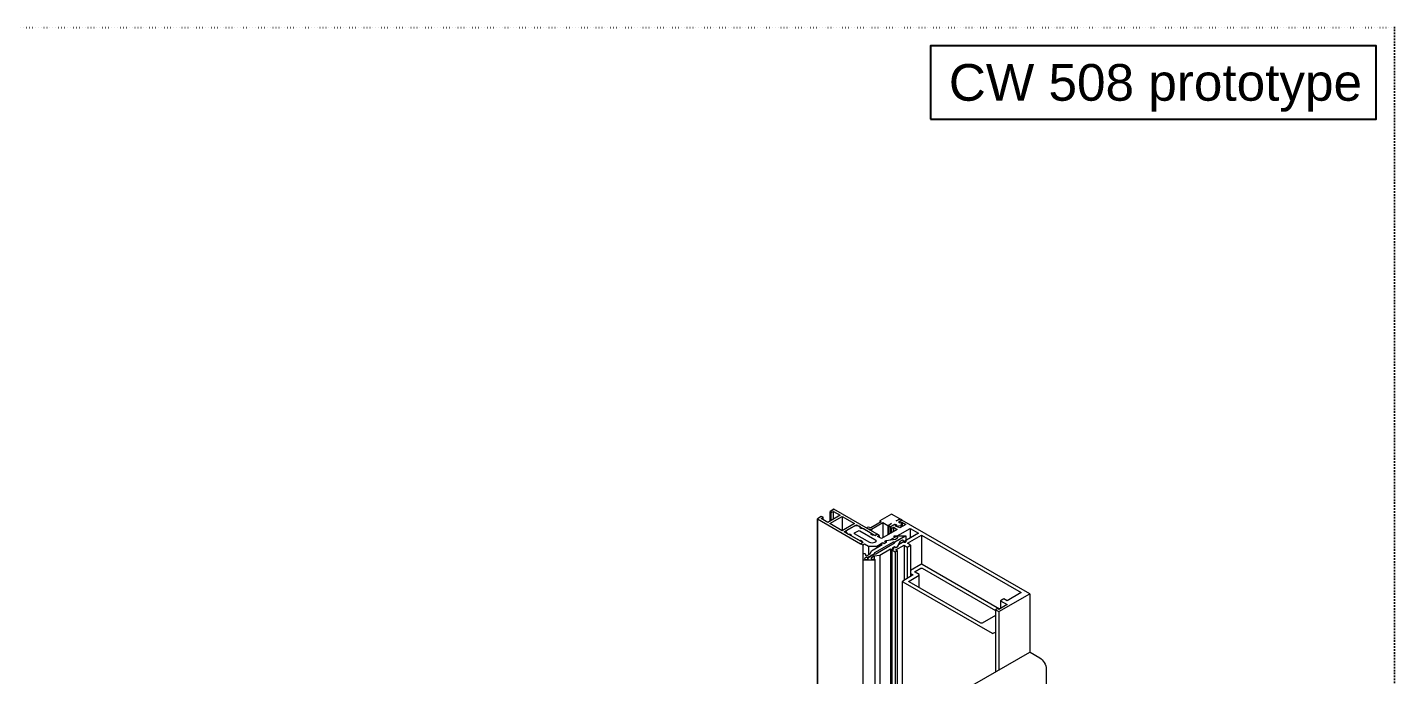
# Model space of a CAD drawing. Header units: millimetres. Extents: x -17234 to -8874, y -2869 to 1211.
# Drawn here: x -9619 to -8874, y -1182 to -829 of the extents above; entities that cross this region are included whole.
import ezdxf
from ezdxf.enums import TextEntityAlignment as Align

# ---------------------------------------------------------------- set-up
doc = ezdxf.new("R2010")
doc.units = ezdxf.units.MM
doc.linetypes.add('ACAD_ISO07W100', pattern=[3, 0, -3])
doc.layers.get('Defpoints').update_dxf_attribs({"linetype": 'ACAD_ISO07W100', "true_color": 0x105689})
doc.layers.add('Profile View', color=9, linetype='Continuous')
doc.layers.add('Text', color=2, linetype='Continuous')
doc.styles.get("Standard").update_dxf_attribs({"font": 'arial.ttf'})

msp = doc.modelspace()

# ---------------------------------------------------------------- linework, layer by layer
at = {"layer": 'Defpoints', "color": 1, "ltscale": 0.5}
msp.add_lwpolyline([(-9634.331, -829.239), (-8874.331, -829.239), (-8874.331, -1849.239), (-9634.331, -1849.239), (-9634.331, -829.239)], dxfattribs=at)
at = {"layer": 'Profile View', "lineweight": 0, "extrusion": (4.09376e-16, 0.816497, 0.57735)}
for p, q in [((-9176.45, -1095.141), (-9183.168, -1099.02)), ((-9179.871, -1091.86), (-9181.989, -1093.083)), ((-9181.989, -1098.339), (-9181.989, -1093.083)), ((-9181.989, -1093.083), (-9181.858, -1093.367)), ((-9181.858, -1093.367), (-9181.285, -1093.697)), ((-9181.533, -1092.82), (-9179.871, -1091.86)), ((-9181.285, -1093.697), (-9180.118, -1093.024)), ((-9181.285, -1097.933), (-9181.285, -1093.697)), ((-9180.118, -1097.259), (-9180.118, -1093.024)), ((-9180.118, -1093.024), (-9176.45, -1095.141)), ((-9156.323, -1105.456), (-9179.871, -1091.86)), ((-9148.44, -1094.453), (-9154.894, -1098.179)), ((-9143.953, -1097.043), (-9148.44, -1094.453)), ((-9186.734, -1095.822), (-9188.851, -1097.045)), ((-9188.851, -1097.045), (-9188.851, -1532.564)), ((-9188.851, -1532.564), (-9188.851, -1097.045)), ((-9188.851, -1097.045), (-9165.303, -1110.64)), ((-9186.836, -1096.902), (-9185.669, -1096.228)), ((-9183.168, -1099.02), (-9186.836, -1096.902)), ((-9186.24, -1095.899), (-9186.734, -1095.822)), ((-9185.669, -1096.228), (-9186.24, -1095.899)), ((-9185.669, -1097.576), (-9185.669, -1096.228)), ((-9182.107, -1099.632), (-9175.39, -1095.754)), ((-9175.31, -1103.556), (-9182.107, -1099.632)), ((-9175.39, -1095.754), (-9168.592, -1099.678)), ((-9175.39, -1095.754), (-9175.39, -1103.511)), ((-9168.592, -1099.678), (-9175.31, -1103.556)), ((-9174.249, -1104.169), (-9167.532, -1100.29)), ((-9168.432, -1100.81), (-9173.349, -1103.649)), ((-9166.296, -1101.141), (-9168.432, -1100.81)), ((-9167.532, -1100.949), (-9167.532, -1100.29)), ((-9167.532, -1100.29), (-9157.454, -1106.109)), ((-9165.369, -1101.676), (-9166.296, -1101.141)), ((-9165.793, -1101.921), (-9165.369, -1101.676)), ((-9164.944, -1102.411), (-9165.793, -1101.921)), ((-9165.369, -1101.676), (-9165.369, -1102.166)), ((-9163.751, -1102.596), (-9164.944, -1102.411)), ((-9159.242, -1105.199), (-9163.751, -1102.596)), ((-9161.999, -1102.035), (-9161.999, -1102.179)), ((-9161.554, -1102.37), (-9159.349, -1102.711)), ((-9159.708, -1101.938), (-9161.244, -1101.7)), ((-9154.045, -1098.669), (-9159.708, -1101.938)), ((-9159.349, -1102.711), (-9153.197, -1099.159)), ((-9154.894, -1098.179), (-9154.894, -1099.159)), ((-9154.894, -1098.179), (-9154.045, -1098.669)), ((-9153.197, -1099.159), (-9153.197, -1107.405)), ((-9153.197, -1099.159), (-9150.408, -1100.769)), ((-9150.408, -1100.769), (-9148.464, -1099.647)), ((-9150.408, -1100.769), (-9150.408, -1105.795)), ((-9148.464, -1099.647), (-9150.065, -1100.967)), ((-9150.065, -1100.967), (-9150.065, -1105.597)), ((-9150.065, -1100.967), (-9149.237, -1101.445)), ((-9146.9, -1100.096), (-9149.308, -1101.486)), ((-9149.308, -1101.486), (-9149.308, -1105.16)), ((-9149.308, -1101.486), (-9148.531, -1102.262)), ((-9149.242, -1108.592), (-9138.364, -1102.311)), ((-9149.237, -1101.445), (-9146.567, -1099.903)), ((-9148.531, -1102.262), (-9147.45, -1101.638)), ((-9148.531, -1102.262), (-9148.531, -1104.712)), ((-9147.45, -1101.638), (-9147.45, -1104.087)), ((-9147.45, -1101.638), (-9145.329, -1102.862)), ((-9145.735, -1100.484), (-9146.9, -1100.096)), ((-9146.567, -1099.903), (-9146.567, -1100.207)), ((-9146.567, -1099.903), (-9145.534, -1100.5)), ((-9146.565, -1100.963), (-9145.735, -1100.484)), ((-9143.903, -1102.039), (-9146.565, -1100.963)), ((-9145.534, -1100.5), (-9146.241, -1100.908)), ((-9146.241, -1100.908), (-9146.241, -1101.094)), ((-9146.241, -1100.908), (-9145.906, -1101.101)), ((-9145.906, -1101.101), (-9143.339, -1100.704)), ((-9145.906, -1101.229), (-9145.906, -1101.101)), ((-9145.897, -1098.165), (-9143.953, -1097.043)), ((-9143.611, -1097.241), (-9145.897, -1098.165)), ((-9145.735, -1100.484), (-9145.735, -1100.616)), ((-9144.726, -1098.841), (-9142.783, -1097.719)), ((-9143.693, -1099.437), (-9144.726, -1098.841)), ((-9142.783, -1097.719), (-9144.393, -1098.648)), ((-9144.393, -1098.648), (-9144.393, -1099.033)), ((-9144.393, -1098.648), (-9143.721, -1099.321)), ((-9143.953, -1097.043), (-9143.953, -1097.379)), ((-9140.662, -1100.168), (-9143.903, -1102.039)), ((-9143.721, -1099.321), (-9142.924, -1098.862)), ((-9143.721, -1099.321), (-9143.721, -1099.421)), ((-9142.986, -1099.029), (-9143.693, -1099.437)), ((-9142.783, -1097.719), (-9143.611, -1097.241)), ((-9143.339, -1100.704), (-9142.651, -1099.222)), ((-9143.339, -1100.704), (-9143.339, -1101.714)), ((-9142.651, -1099.222), (-9142.986, -1099.029)), ((-9142.924, -1098.862), (-9142.924, -1099.064)), ((-9142.924, -1098.862), (-9140.662, -1100.168)), ((-9073.186, -1137.9), (-9142.783, -1097.719)), ((-9142.651, -1099.222), (-9142.651, -1101.317)), ((-9138.364, -1102.311), (-9138.364, -1107.496)), ((-9138.364, -1102.311), (-9133.874, -1104.904)), ((-9164.171, -1109.987), (-9174.249, -1104.169)), ((-9173.349, -1103.649), (-9172.777, -1104.882)), ((-9172.777, -1104.882), (-9171.85, -1105.418)), ((-9171.85, -1105.418), (-9171.426, -1105.173)), ((-9171.426, -1105.173), (-9170.574, -1105.664)), ((-9170.574, -1105.664), (-9170.254, -1106.353)), ((-9170.254, -1106.353), (-9165.748, -1108.955)), ((-9168.584, -1104.786), (-9166.462, -1103.562)), ((-9160.378, -1109.935), (-9168.584, -1105.195)), ((-9165.755, -1103.562), (-9157.549, -1108.297)), ((-9165.748, -1108.955), (-9165.311, -1108.703)), ((-9165.311, -1108.703), (-9164.459, -1109.195)), ((-9165.303, -1110.64), (-9164.171, -1109.987)), ((-9164.079, -1110.014), (-9165.234, -1110.68)), ((-9164.459, -1109.195), (-9164.079, -1110.014)), ((-9164.171, -1110.067), (-9164.171, -1109.987)), ((-9159.679, -1105.451), (-9159.242, -1105.199)), ((-9158.827, -1105.943), (-9159.679, -1105.451)), ((-9159.349, -1102.711), (-9159.349, -1103.708)), ((-9159.242, -1105.199), (-9159.242, -1105.703)), ((-9157.408, -1106.162), (-9158.827, -1105.943)), ((-9147.565, -1109.803), (-9157.773, -1115.697)), ((-9157.454, -1106.109), (-9156.323, -1105.456)), ((-9157.454, -1106.109), (-9157.454, -1106.155)), ((-9156.253, -1105.496), (-9157.408, -1106.162)), ((-9156.555, -1111.998), (-9153.142, -1110.027)), ((-9156.323, -1105.536), (-9156.323, -1105.456)), ((-9155.193, -1106.108), (-9156.253, -1105.496)), ((-9156.147, -1106.659), (-9155.193, -1106.108)), ((-9154.026, -1107.884), (-9156.147, -1106.659)), ((-9155.193, -1106.108), (-9155.193, -1107.21)), ((-9145.329, -1102.862), (-9154.026, -1107.884)), ((-9153.891, -1110.374), (-9153.192, -1109.971)), ((-9153.192, -1109.971), (-9152.629, -1110.534)), ((-9153.142, -1110.027), (-9152.435, -1110.435)), ((-9152.629, -1110.534), (-9151.117, -1109.661)), ((-9152.435, -1110.435), (-9151.374, -1109.823)), ((-9152.331, -1109.473), (-9151.435, -1108.956)), ((-9151.117, -1109.661), (-9152.331, -1109.473)), ((-9152.082, -1109.415), (-9151.174, -1108.891)), ((-9151.374, -1109.823), (-9152.082, -1109.415)), ((-9151.435, -1108.956), (-9146.319, -1108.165)), ((-9151.174, -1108.891), (-9149.242, -1108.592)), ((-9151.174, -1108.891), (-9151.174, -1108.916)), ((-9149.242, -1108.592), (-9149.242, -1108.617)), ((-9140.819, -1106.274), (-9146.898, -1109.784)), ((-9146.898, -1109.784), (-9146.898, -1110.231)), ((-9146.828, -1109.824), (-9140.749, -1106.315)), ((-9146.828, -1109.824), (-9146.828, -1110.188)), ((-9146.552, -1106.274), (-9140.819, -1106.274)), ((-9145.572, -1106.935), (-9146.552, -1106.935)), ((-9146.319, -1108.165), (-9145.167, -1107.499)), ((-9144.024, -1109.49), (-9145.395, -1112.444)), ((-9133.874, -1104.904), (-9144.752, -1111.184)), ((-9142.871, -1108.825), (-9144.024, -1109.49)), ((-9144.024, -1109.49), (-9144.024, -1110.764)), ((-9141.894, -1109.625), (-9141.894, -1109.058)), ((-9140.819, -1106.274), (-9140.819, -1106.355)), ((-9140.749, -1106.315), (-9140.749, -1109.625)), ((-9139.864, -1110.404), (-9132.106, -1105.924)), ((-9132.106, -1105.924), (-9132.106, -1121.872)), ((-9132.106, -1105.924), (-9077.782, -1137.288)), ((-9165.234, -1110.68), (-9164.173, -1111.293)), ((-9164.173, -1111.293), (-9163.218, -1110.742)), ((-9164.173, -1111.293), (-9164.173, -1546.812)), ((-9163.885, -1119.632), (-9163.885, -1116.281)), ((-9163.218, -1110.742), (-9161.047, -1111.998)), ((-9162.74, -1116.281), (-9162.74, -1116.847)), ((-9161.763, -1117.081), (-9160.204, -1116.181)), ((-9157.807, -1116.082), (-9161.501, -1118.215)), ((-9161.431, -1118.255), (-9157.736, -1116.122)), ((-9161.047, -1111.998), (-9161.047, -1116.668)), ((-9161.047, -1111.998), (-9156.555, -1111.998)), ((-9160.204, -1116.181), (-9159.396, -1114.441)), ((-9157.908, -1117.506), (-9159.467, -1118.406)), ((-9159.396, -1114.441), (-9153.566, -1111.075)), ((-9154.894, -1117.04), (-9157.908, -1117.506)), ((-9157.908, -1117.506), (-9157.908, -1118.986)), ((-9157.807, -1116.082), (-9157.807, -1116.163)), ((-9157.069, -1116.103), (-9146.861, -1110.209)), ((-9156.555, -1111.998), (-9156.555, -1112.8)), ((-9149.064, -1113.674), (-9154.894, -1117.04)), ((-9154.894, -1117.04), (-9154.894, -1553.337)), ((-9153.566, -1111.075), (-9153.891, -1110.374)), ((-9149.064, -1113.674), (-9149.064, -1549.971)), ((-9147.851, -1113.862), (-9149.064, -1113.674)), ((-9147.238, -1113.436), (-9148.237, -1114.013)), ((-9148.237, -1114.013), (-9148.237, -1549.532)), ((-9148.237, -1114.013), (-9146.469, -1115.033)), ((-9146.615, -1112.26), (-9148.127, -1113.133)), ((-9148.127, -1113.133), (-9147.152, -1113.458)), ((-9146.884, -1112.415), (-9147.945, -1113.028)), ((-9147.945, -1113.028), (-9147.945, -1113.194)), ((-9147.945, -1113.028), (-9147.238, -1113.436)), ((-9147.152, -1113.458), (-9147.851, -1113.862)), ((-9146.177, -1112.824), (-9146.884, -1112.415)), ((-9146.615, -1112.26), (-9146.615, -1112.571)), ((-9146.29, -1112.961), (-9146.615, -1112.26)), ((-9146.469, -1115.033), (-9145.408, -1114.421)), ((-9146.469, -1115.033), (-9146.469, -1550.553)), ((-9145.395, -1112.444), (-9146.29, -1112.961)), ((-9145.27, -1112.3), (-9146.177, -1112.824)), ((-9146.115, -1114.013), (-9141.632, -1111.424)), ((-9145.408, -1114.421), (-9146.115, -1114.013)), ((-9145.408, -1114.421), (-9145.408, -1549.124)), ((-9144.752, -1111.184), (-9145.27, -1112.3)), ((-9141.632, -1111.424), (-9141.632, -1130.519)), ((-9141.632, -1111.424), (-9139.873, -1112.44)), ((-9139.873, -1112.44), (-9138.105, -1111.419)), ((-9139.873, -1112.44), (-9139.873, -1129.503)), ((-9138.105, -1111.419), (-9139.864, -1110.404)), ((-9138.105, -1111.419), (-9138.105, -1128.482)), ((-9158.082, -1119.632), (-9163.885, -1119.632)), ((-9161.501, -1118.215), (-9161.501, -1119.068)), ((-9161.431, -1118.255), (-9161.431, -1119.027)), ((-9159.063, -1118.971), (-9158.082, -1118.971)), ((-9157.509, -1119.301), (-9157.509, -1553.741)), ((-9132.459, -1121.957), (-9138.105, -1125.216)), ((-9135.622, -1125.824), (-9132.459, -1123.998)), ((-9089.722, -1146.223), (-9131.752, -1121.957)), ((-9131.752, -1123.998), (-9091.792, -1147.069)), ((-9142.541, -1294.462), (-9142.541, -1131.163)), ((-9137.036, -1127.865), (-9142.394, -1130.959)), ((-9142.394, -1131.367), (-9093.724, -1159.467)), ((-9138.859, -1130.959), (-9133.5, -1127.865)), ((-9099.773, -1153.933), (-9138.859, -1131.367)), ((-9138.105, -1126.839), (-9137.036, -1127.457)), ((-9133.5, -1127.457), (-9135.622, -1126.232)), ((-9133.354, -1134.545), (-9133.354, -1127.661)), ((-9090.024, -1147.622), (-9073.186, -1137.9)), ((-9077.782, -1137.288), (-9085.541, -1141.767)), ((-9073.186, -1137.9), (-9073.186, -1169.77)), ((-9090.731, -1145.989), (-9091.792, -1146.601)), ((-9091.792, -1146.601), (-9091.792, -1180.512)), ((-9091.792, -1146.601), (-9090.024, -1147.622)), ((-9090.024, -1146.397), (-9090.731, -1145.989)), ((-9085.541, -1143.809), (-9090.024, -1146.397)), ((-9087.309, -1140.747), (-9089.076, -1141.767)), ((-9089.076, -1141.767), (-9085.541, -1143.809)), ((-9089.076, -1141.767), (-9089.076, -1145.85)), ((-9085.541, -1141.767), (-9087.309, -1140.747)), ((-9091.792, -1149.733), (-9099.066, -1153.933)), ((-9090.024, -1147.622), (-9090.024, -1179.491)), ((-9093.017, -1159.467), (-9091.792, -1158.759)), ((-9109.055, -1190.479), (-9073.134, -1169.74)), ((-9073.009, -1169.752), (-9067.741, -1172.794)), ((-9064.206, -1178.918), (-9064.206, -1187.667))]:
    msp.add_line(p, q, dxfattribs=at)
at = {"layer": 'Profile View', "lineweight": 0}
for centre, major_axis, start_param, end_param in [((-9161.399, -1102.035), (-0.6, 0), -1.8325957, 1.3089969), ((-9147.213, -1110.006), (-0.498, 0), -2.2560271, -0.7853982), ((-9147.213, -1110.006), (0.498, 0), -0.7853982, 0.6852307), ((-9145.572, -1107.266), (0.573, 0), -0.7853982, 1.5707963), ((-9142.467, -1109.058), (0.573, 0), 0, 2.3561945), ((-9162.168, -1116.847), (-0.573, 0), 0, 2.3561945), ((-9157.421, -1115.9), (-0.498, 0), -0.7853982, 0.6852307), ((-9157.421, -1115.9), (0.498, 0), -2.2560271, -0.7853982), ((-9162.17, -1118.641), (-0.996, 0), -2.3061736, 3.87697), ((-9159.063, -1118.64), (-0.573, 0), -0.7853982, 1.5707963), ((-9132.106, -1122.161), (-0.5, 0), -2.3561945, -0.7853982), ((-9142.041, -1131.163), (-0.5, 0), -0.7853982, 0.7853982), ((-9133.854, -1127.661), (0.5, 0), -0.7853982, 0.7853982), ((-9093.37, -1159.262), (0.5, 0), -2.3561945, -0.7853982)]:
    msp.add_ellipse(centre, major_axis=major_axis, ratio=0.5773503, start_param=start_param, end_param=end_param, dxfattribs=at)
at = {"layer": 'Profile View', "lineweight": 0, "extrusion": (9.84492e-17, 2.22045e-16, -1)}
msp.add_ellipse((-9168.23, -1104.99), major_axis=(-0.5, 0), ratio=0.5773503, start_param=-0.7853982, end_param=0.7853982, dxfattribs=at)
at = {"layer": 'Profile View', "lineweight": 0, "extrusion": (1.68389e-17, 2.77556e-16, -1)}
msp.add_ellipse((-9166.109, -1103.766), major_axis=(0.5, 0), ratio=0.5773503, start_param=-2.3561945, end_param=-0.7853982, dxfattribs=at)
at = {"layer": 'Profile View', "lineweight": 0, "extrusion": (3.63822e-17, 3.33067e-16, -1)}
msp.add_ellipse((-9158.978, -1109.107), major_axis=(2.003, 0), ratio=0.5773503, start_param=-0.7764243, end_param=2.3446296, dxfattribs=at)
at = {"layer": 'Profile View', "lineweight": 0, "extrusion": (4.93125e-17, 2.22045e-16, -1)}
msp.add_ellipse((-9146.552, -1106.605), major_axis=(-0.573, 0), ratio=0.5773503, start_param=-1.5707963, end_param=1.5707963, dxfattribs=at)
at = {"layer": 'Profile View', "lineweight": 0, "extrusion": (-6.69333e-17, 2.77556e-16, -1)}
msp.add_ellipse((-9141.321, -1109.625), major_axis=(0.573, 0), ratio=0.5773503, start_param=0, end_param=3.1415927, dxfattribs=at)
at = {"layer": 'Profile View', "lineweight": 0, "extrusion": (-2.41712e-17, 1.66533e-16, -1)}
msp.add_ellipse((-9163.313, -1116.281), major_axis=(-0.573, 0), ratio=0.5773503, start_param=0, end_param=3.1415927, dxfattribs=at)
at = {"layer": 'Profile View', "lineweight": 0, "extrusion": (6.20615e-17, 1.66533e-16, -1)}
msp.add_ellipse((-9158.082, -1119.301), major_axis=(0.573, 0), ratio=0.5773503, start_param=-1.5707963, end_param=1.5707963, dxfattribs=at)
at = {"layer": 'Profile View', "lineweight": 0, "extrusion": (-7.07217e-17, 1.66533e-16, -1)}
for centre, major_axis in [((-9132.106, -1124.202), (0.5, 0)), ((-9099.42, -1153.729), (-0.5, 0))]:
    msp.add_ellipse(centre, major_axis=major_axis, ratio=0.5773503, start_param=-2.3561945, end_param=-0.7853982, dxfattribs=at)
at = {"layer": 'Profile View', "lineweight": 0, "extrusion": (-1.15008e-16, 1.66533e-16, -1)}
for centre in [(-9138.505, -1131.163), (-9135.268, -1126.028)]:
    msp.add_ellipse(centre, major_axis=(-0.5, 0), ratio=0.5773503, start_param=-0.7853982, end_param=0.7853982, dxfattribs=at)
at = {"layer": 'Profile View', "lineweight": 0, "extrusion": (2.69133e-17, 1.66533e-16, -1)}
msp.add_ellipse((-9137.389, -1127.661), major_axis=(0.5, 0), ratio=0.5773503, start_param=-0.7853982, end_param=0.7853982, dxfattribs=at)
at = {"layer": 'Profile View', "lineweight": 0, "extrusion": (-9.58399e-17, 1.03585e-16, -1)}
msp.add_ellipse((-9073.009, -1169.956), major_axis=(-0.125, 0.217), ratio=0.5773503, start_param=0, end_param=0.7853982, dxfattribs=at)
at = {"layer": 'Profile View', "lineweight": 0, "extrusion": (-2.16025e-16, 3.41963e-17, -1)}
msp.add_ellipse((-9067.741, -1176.876), major_axis=(2.5, -4.33), ratio=0.5773503, start_param=-2.3561945, end_param=-0.7853982, dxfattribs=at)
at = {"layer": 'Text', "ltscale": 0.5}
msp.add_lwpolyline([(-9127.277, -879.239), (-8884.331, -879.239), (-8884.331, -839.239), (-9127.277, -839.239)], close=True, dxfattribs=at)

# ---------------------------------------------------------------- texts
at = {"layer": 'Text', "color": 1, "ltscale": 0.5}
msp.add_text('CW 508 prototype ', height=20, dxfattribs=at).set_placement((-8884.331, -849.239), align=Align.TOP_RIGHT)

doc.saveas('drawing.dxf')
